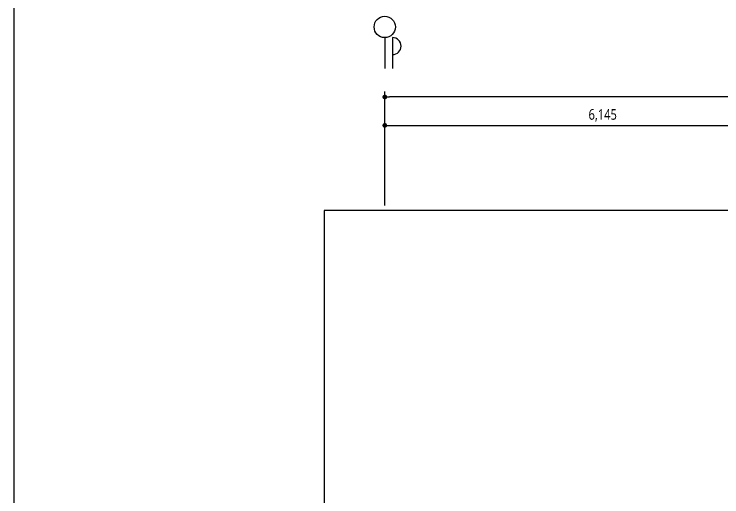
# Model space of a CAD drawing. Header units: millimetres. Extents: x -33000 to 294000, y 0 to 42408.
# Drawn here: x 211235 to 221214, y 21439 to 28242 of the extents above; entities that cross this region are included whole.
import ezdxf

# ---------------------------------------------------------------- set-up
doc = ezdxf.new("R2010")
doc.units = ezdxf.units.MM
doc.header["$LTSCALE"] = 50
doc.layers.add('arch', color=8, linetype='Continuous')
doc.layers.add('DIM', color=7, linetype='Continuous')
doc.layers.add('cloud', color=7, linetype='Continuous', true_color=0xb3ef8f, plot=False)
doc.styles.add('ANU-TEXT 0', font='malgun.ttf', dxfattribs={"width": 0.8})
doc.dimstyles.new('UDIM-외부', dxfattribs={"dimscale": 50, "dimtxt": 3, "dimasz": 1.33, "dimexe": 1.5, "dimexo": 1.5, "dimgap": 1, "dimtad": 1, "dimdec": 0, "dimzin": 0, "dimdsep": 46, "dimlunit": 6, "dimtxsty": 'ANU-TEXT 0', "dimblk": 'DOT', "dimcen": 0.09, "dimdle": 1.5, "dimclrd": 256, "dimclre": 256, "dimclrt": 3, "dimadec": 0, "dimazin": 0, "dimtfac": 1, "dimtdec": 0, "dimtix": 1, "dimtmove": 2, "dimatfit": 3, "dimfxl": 1.5, "dimtolj": 1, "dimtzin": 0, "dimlwd": -1, "dimarcsym": 0})

# ---------------------------------------------------------------- blocks, each defined once
blk = doc.blocks.new('_Dot')
at = {"color": 0, "linetype": 'ByBlock', "lineweight": -2}
blk.add_line((-0.5, 0), (-1, 0), dxfattribs=at)
at = {"color": 0, "linetype": 'ByBlock', "const_width": 0.5}
blk.add_lwpolyline([(-0.25, 0, 1), (0.25, 0, 1)], format="xyb", close=True, dxfattribs=at)
blk = doc.blocks.new('*D18')
at = {"lineweight": -2, "transparency": 16777216}
for p, q in [((0, 14332.6), (0, 15535)), ((6145, 14332.6), (6145, 15535))]:
    blk.add_line(p, q, dxfattribs=at)
at = {"transparency": 16777216}
blk.add_line((66.5, 15460), (6078.5, 15460), dxfattribs=at)
at = {"layer": 'Defpoints', "color": 0, "transparency": 16777216}
for p in [(6145, 15460), (0, 14257.6), (6145, 14257.6)]:
    blk.add_point(p, dxfattribs=at)
at = {"transparency": 16777216, "xscale": 66.5, "yscale": 66.5, "zscale": 66.5, "rotation": 180}
blk.add_blockref('_Dot', (0, 15460), dxfattribs=at)
at = {"transparency": 16777216, "xscale": 66.5, "yscale": 66.5, "zscale": 66.5}
blk.add_blockref('_Dot', (6145, 15460), dxfattribs=at)
at = {"transparency": 16777216, "insert": (3072.5, 15600.5), "char_height": 150, "attachment_point": 5, "style": 'ANU-TEXT 0'}
blk.add_mtext('\\A1;6,145', dxfattribs=at)
blk = doc.blocks.new('*D39')
at = {"lineweight": -2, "transparency": 16777216}
for p, q in [((0, 14337.4), (0, 15935)), ((29260, 14335), (29260, 15935))]:
    blk.add_line(p, q, dxfattribs=at)
at = {"transparency": 16777216}
blk.add_line((29193.5, 15860), (66.5, 15860), dxfattribs=at)
at = {"layer": 'Defpoints', "color": 0, "transparency": 16777216}
for p in [(0, 15860), (0, 14262.4), (29260, 14260)]:
    blk.add_point(p, dxfattribs=at)
at = {"transparency": 16777216, "xscale": 66.5, "yscale": 66.5, "zscale": 66.5, "rotation": 180}
blk.add_blockref('_Dot', (0, 15860), dxfattribs=at)
at = {"transparency": 16777216, "xscale": 66.5, "yscale": 66.5, "zscale": 66.5}
blk.add_blockref('_Dot', (29260, 15860), dxfattribs=at)
at = {"transparency": 16777216, "insert": (14630, 16000.1), "char_height": 150, "attachment_point": 5, "style": 'ANU-TEXT 0'}
blk.add_mtext('\\A1;29,260', dxfattribs=at)
blk = doc.blocks.new('중심')
blk.add_line((-350, 0), (0, 0))
blk.add_circle((-470, 0), 120)
blk = doc.blocks.new('안목')
blk.add_line((-350, 0), (0, 0))
blk.add_arc((-254, 0), 96, 0, 180)
blk = doc.blocks.new('A$C106dcd83')
at = {"xscale": 1.25, "yscale": 1.25, "zscale": 1.25, "rotation": 270}
for name, p in [('중심', (0, 16260)), ('안목', (110, 16260))]:
    blk.add_blockref(name, p, dxfattribs=at)
for base, p1, p2, picture, middle in [((0, 15860), (29260, 14260), (0, 14262.4), '*D39', (14630, 16000.1)), ((6145, 15460), (0, 14257.6), (6145, 14257.6), '*D18', (3072.5, 15600.5))]:
    dim = blk.add_linear_dim(base=base, p1=p1, p2=p2, dimstyle='UDIM-외부', override={"dimclrd": 256, "dimclre": 256, "dimclrt": 256})
    dim.commit()
    dim.dimension.update_dxf_attribs({"geometry": picture, "text_midpoint": middle})

msp = doc.modelspace()

# ---------------------------------------------------------------- linework, layer by layer
at = {"layer": 'arch'}
msp.add_lwpolyline([(215606.2, 9214.6), (246576.2, 9214.6), (246576.2, 25474.6), (215606.2, 25474.6)], close=True, dxfattribs=at)
at = {"layer": 'cloud'}
msp.add_lwpolyline([(211235, 28850), (247950, 28850), (247950, 909.2), (211235, 909.2)], close=True, dxfattribs=at)

# ---------------------------------------------------------------- block references
at = {"layer": 'DIM'}
msp.add_blockref('A$C106dcd83', (216461.2, 11214.6), dxfattribs=at)

doc.saveas('drawing.dxf')
